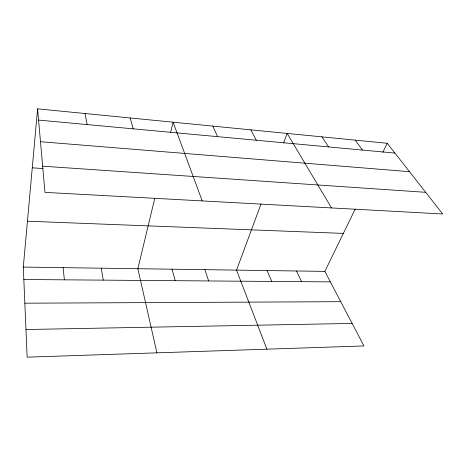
<?xml version="1.0" encoding="UTF-8"?>
<svg xmlns="http://www.w3.org/2000/svg" width="466" height="466" viewBox="0 0 466 466"><rect width="100%" height="100%" fill="white"/><g stroke="black" fill="none" stroke-linecap="round" stroke-linejoin="round"><path stroke-width="0.7" d="M355.22 209.042L324.854 271.387L363.946 345.947L27.145 357.16L23.3 267.076L37.589 108.84L387.234 143.289L442.7 213.981L44.946 192.365L37.589 108.84M154.782 198.324L137.86 268.713L156.908 352.838M170.573 132.664L173.09 122.191L202.215 200.91M261.024 204.009L236.542 270.129L266.89 349.18M283.637 142.946L287.161 133.427L331.518 207.941M382.807 152.382L387.234 143.289M25.968 329.52L352.139 323.427M24.844 303.197L340.745 301.694M23.83 279.518L330.365 281.889M23.3 267.076L324.854 271.387M27.442 221.21L343.355 233.402M32.259 167.83L43.053 168.552M42.639 166.193L425.708 192.324M40.484 141.722L409.509 171.68M38.579 120.077L394.918 153.075M355.273 140.138L362.472 150.069M321.942 136.858L328.612 146.936M250.83 129.851L256.283 140.237M296.469 270.985L301.589 281.668M212.845 126.105L217.587 136.655M267.047 270.565L271.748 281.441M204.883 269.674L208.646 280.951M130.148 117.962L133.218 128.843M172.012 269.202L175.245 280.689M85.033 113.518L87.119 124.573M101.244 268.195L103.248 280.136M63.091 267.647L64.39 279.833"/></g></svg>
